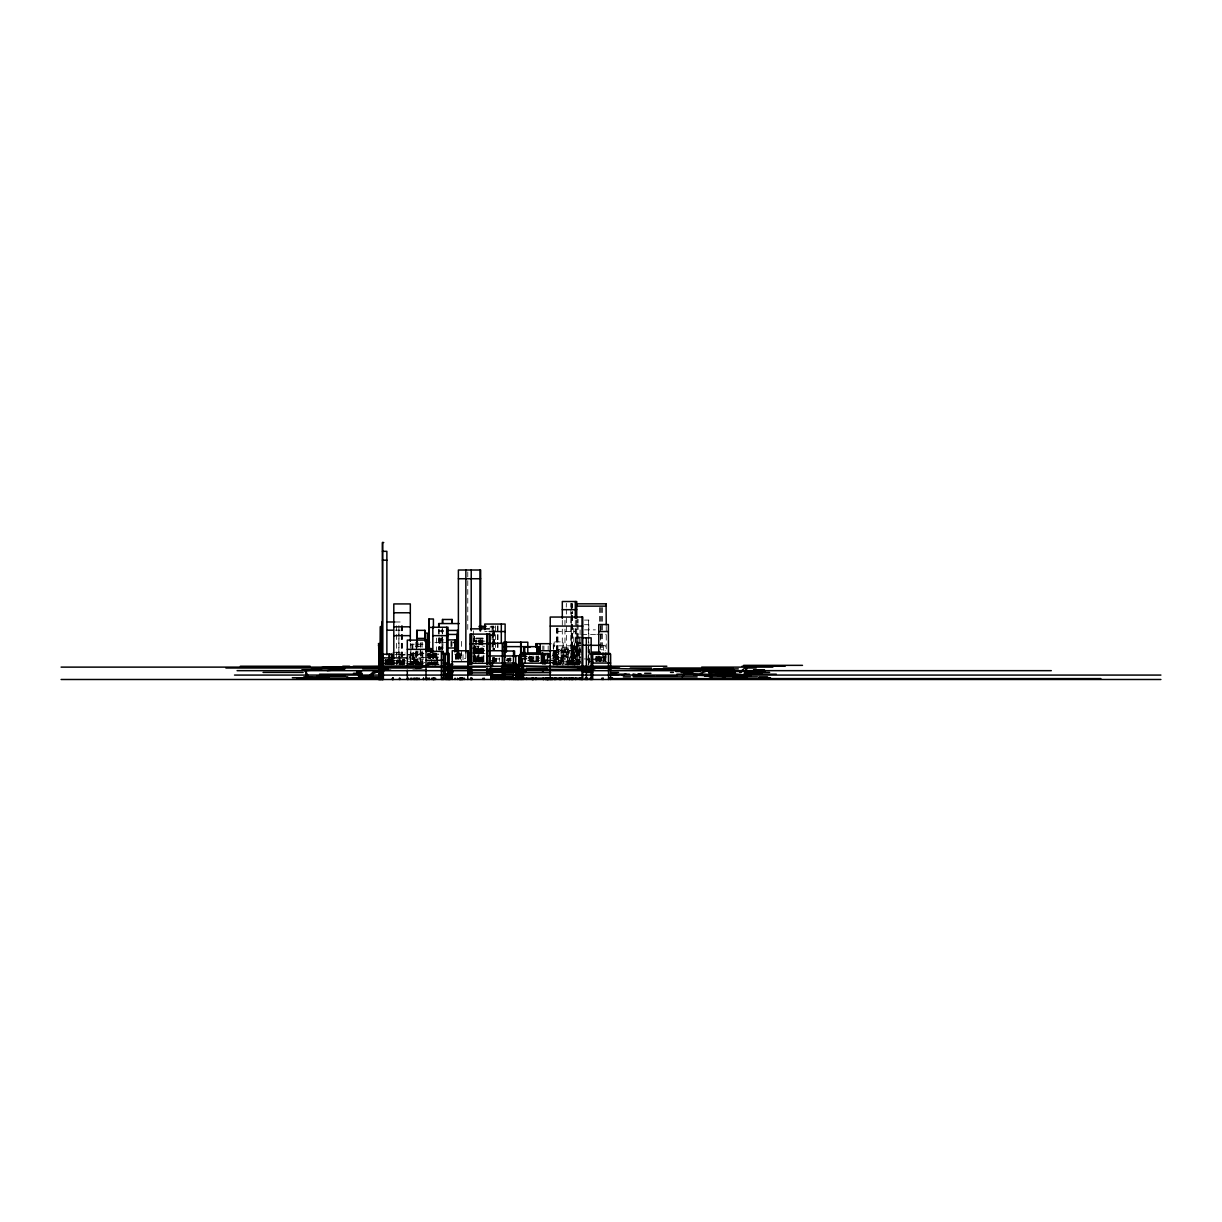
<?xml version="1.0" encoding="UTF-8"?>
<svg xmlns="http://www.w3.org/2000/svg" width="1222" height="1222" viewBox="0 0 1222 1222"><rect width="100%" height="100%" fill="white"/><g stroke="black" fill="none" stroke-linecap="round" stroke-linejoin="round"><path stroke-width="0.75" stroke-dasharray="5 3.75" d="M571.3 603.821L572.644 603.821L572.644 613.658M571.3 606.143L572.644 606.143M584.467 620.089L588.79 620.089L588.79 664.386M395.118 621.983L402.435 621.983M584.467 624.702L588.79 624.702M490.633 626.306L492.772 626.306L492.726 649.982M489.961 627.115L494.605 627.115M584.513 629.865L595.374 629.865M395.118 630.185L402.435 630.185M438.667 630.43L444.716 630.43M438.667 631.545L444.869 631.545M484.752 631.545L487.135 631.545M556.484 631.545L575.776 631.545M490.633 634.294L492.772 634.294M595.542 634.508L576.983 634.508L576.983 664.722M596.81 634.294L606.234 634.294M489.961 635.654L494.605 635.654M576.983 637.029L580.694 637.029M576.906 637.853L580.679 637.853M473.662 638.403L475.251 638.403M438.667 639.916L445.22 639.916M473.876 641.138L485.012 641.138M442.883 641.397L442.96 648.928M434.91 642.512L448.046 642.512M581 642.925L574.279 642.925L574.279 665.119M423.056 644.177L410.852 644.177L410.852 664.631M581 643.963L572.232 643.963L572.232 665.119M576.906 645.247L580.679 645.247M601.804 645.323L605.211 645.323L605.211 650.807M581.244 645.781L553.627 645.842L553.627 664.89M474.136 646.239L484.767 646.239M415.847 646.621L423.728 646.621M438.667 647.981L445.22 647.981M471.952 647.981L482.889 647.981M472.777 648.683L483.82 648.683L483.82 661.576M580.664 649.172L573.53 649.172L573.53 664.89M568.444 649.508L558.515 649.508L558.515 664.89M571.3 649.783L580.694 649.783M601.361 649.783L602.4 649.783M474.136 650.73L484.767 650.73M551.565 650.593L581 650.73M549.197 650.898L557.308 650.898M580.893 651.005L569.498 650.898L569.498 664.844M568.444 651.143L553.077 651.143L553.077 664.554M392.888 652.304L402.649 652.304M553.627 652.105L582.543 652.105M588.149 652.105L589.89 652.105M553.077 652.716L568.444 652.716M396.295 652.991L405.169 652.991M470.226 652.869L480.124 652.869M410.852 653.465L423.942 653.495M472.96 653.403L485.058 653.403M438.774 654.045L430.312 654.045L430.465 664.997L430.388 653.159M576.417 654.045L581.168 654.045M454.691 654.198L463.016 654.198L463.016 659.681M552.863 654.121L568.444 654.121M395.012 654.534L404.161 654.534M408.224 654.534L420.521 654.534L420.521 664.554M429.182 654.534L438.27 654.534M457.395 654.503L455.546 654.503L455.546 659.987M400.434 654.824L412.837 654.824M399.212 655.007L413.448 655.007M426.066 655.023L436.834 655.023L436.834 664.432M552.176 655.618L568.444 655.496M472.777 656.214L483.82 656.214M561.02 656.214L568.444 656.214M553.719 656.413L562.762 656.55L562.762 663.852M408.927 656.688L410.256 656.688L410.256 664.89M561.646 656.856L573.118 656.856M435.903 657.176L438.637 657.176M408.927 657.573L410.256 657.573M421.926 657.573L431.549 657.573M528.286 657.573L539.36 657.573M558.515 657.573L568.444 657.573M570.75 657.573L580.893 657.573M597.207 657.573L605.501 657.573M423.805 657.818L414.334 657.818L414.334 664.661M604.126 657.787L605.211 657.787M464.467 658.521L465.689 658.521M473.311 658.521L475.526 658.521M408.224 658.948L420.521 658.948M455.546 658.795L464.161 658.795M494.635 658.948L499.431 658.948M506.504 658.948L512.003 658.948M528.5 658.734L539.635 658.734M551.565 658.948L574.401 658.948M584.208 658.948L589.554 658.948M591.326 658.948L603.79 658.948M604.508 658.948L606.158 658.948M412.654 659.132L423.698 659.132M537.145 659.33L538.184 659.33M586.972 659.804L590.287 659.804M591.891 659.804L596.733 659.804M505.74 660.033L512.018 660.033M579.243 660.017L578.327 660.017L578.327 664.386M384.838 660.46L405.612 660.369M506.336 660.369L512.033 660.369M549.197 660.323L568.444 660.323M569.498 660.323L577.792 660.323M600.139 660.323L607.853 660.323M527.721 660.552L539.666 660.552M550.526 660.583L560.73 660.522L560.73 664.31M491.381 660.827L497.812 660.827M473.036 661.041L484.477 661.041M487.975 661.041L494.925 661.041M530.99 661.163L539.467 661.163M568.551 660.995L579.243 661.194M413.876 661.331L419.345 661.331L419.345 664.524M532.639 661.27L539.818 661.27M580.557 661.438L574.768 661.438L574.768 665.089M590.012 661.438L588.561 661.438L588.561 665.089M387.435 661.682L405.169 661.682M407.552 661.682L415.236 661.682M552.863 661.682L568.444 661.682M577.655 661.545L580.496 661.545M396.447 662.385L401.335 662.385M415.617 662.355L425.088 662.4M549.335 662.446L560.44 662.446M549.472 662.706L554.467 662.752M572.812 662.691L581.244 662.691M386.03 662.798L400.113 662.798M437.171 662.981L438.637 662.981M556.224 662.981L562.578 662.981M568.077 662.874L581.367 662.828M384.273 663.057L392.934 663.057M400.434 663.057L412.837 663.057M413.953 663.057L423.942 663.057M430.312 663.057L438.774 663.057M552.176 663.057L581.168 663.057M408.927 663.531L423.011 663.531M428.219 663.531L436.773 663.531M383.998 663.699L404.604 663.699M406.468 663.699L423.056 663.699M432.176 663.852L438.209 663.852M385.052 664.264L385.831 664.264M409.202 664.111L414.319 664.111M416.962 664.111L439.156 664.264M389.253 664.432L397.257 664.432M399.212 664.432L423.011 664.432M426.066 664.432L438.637 664.432M556.209 664.432L580.924 664.432M606.249 626.397L606.249 651.28M606.081 652.472L606.188 662.187M605.761 656.962L605.761 662.187M605.501 656.077L605.501 661.56M605.211 652.624L605.211 661.759M604.905 656.077L604.905 661.56M604.508 656L604.508 661.606M604.264 656.077L604.264 661.56M603.79 656.458L603.79 662.064M603.515 645.323L603.515 650.807M603.515 652.624L603.515 661.759M602.4 607.578L602.4 651.28M602.4 652.731L602.4 662.125M601.361 607.578L601.361 649.401M601.361 656.489L601.361 662.125M600.644 626.367L600.644 642.971M600.644 644.452L600.644 649.997M600.644 657.36L600.644 661.408M600.369 607.578L600.369 649.951M600.369 656.489L600.369 662.202M600.139 656.962L600.139 662.187M599.544 656.092L599.544 661.438M599.391 607.578L599.391 622.624M599.391 656.489L599.254 662.202M598.979 656.077L598.979 661.56M598.688 656.031L598.688 661.514M597.894 656.794L597.894 662.141M597.207 656.077L597.207 661.56M596.672 656.794L596.672 662.141M596.565 656.52L596.565 662.171M595.771 656.52L595.771 662.171M589.6 649.172L589.6 664.89M588.393 620.089L588.393 664.386M588.149 647.156L588.149 664.89M580.099 629.865L580.099 664.432M579.518 651.005L579.549 665.089M579.106 637.853L579.106 664.493M578.648 651.005L578.648 664.89M578.082 619.31L578.082 623.067M578.082 624.518L578.082 664.722M577.731 637.853L577.655 665.196M577.12 619.31L577.12 623.067M577.12 624.518L577.12 664.447M576.738 620.379L576.738 664.401M576.417 650.898L576.417 664.997M576.081 651.005L576.081 664.89M575.776 628.2L575.776 665.089M575.302 620.379L575.302 664.401M574.539 642.925L574.539 665.119M573.76 628.2L573.76 665.089M573.24 645.781L573.24 664.89M572.996 651.005L572.996 664.89M572.812 645.842L572.812 664.89M572.644 615.537L572.644 623.067M572.644 624.518L572.644 664.447M572.049 603.821L572.049 613.658M572.049 615.537L572.049 623.067M572.049 624.518L572.049 664.89M571.606 603.821L571.606 613.658M571.606 615.537L571.606 623.067M571.606 624.518L571.606 664.447M571.224 603.393L571.3 664.89M570.888 603.393L570.888 607.166M570.888 609.06L570.75 664.89M570.032 660.995L570.032 664.188M569.177 660.995L569.177 664.188M568.444 665.257L568.444 647.996L561.02 647.996L561.02 665.165M567.94 647.996L567.94 665.165M567.863 649.508L567.634 664.921M567.543 654.121L567.543 665.257M566.351 603.393L566.26 607.166M566.351 609.06L566.351 664.401M564.961 620.379L564.961 664.401M563.159 665.257L563.159 641.886L553.276 641.886L553.276 665.257M562.96 656.856L562.96 664.157M562.303 620.379L562.303 665.257M561.692 656.55L561.646 664.157M561.28 647.996L561.28 665.165M559.813 660.522L559.813 664.31M558.821 649.508L558.821 664.89M557.95 628.2L557.95 665.089M557.308 628.2L557.308 665.089M557.033 628.2L557.033 665.089M556.484 628.2L556.484 665.089M556.224 650.898L556.224 664.844M555.888 651.143L555.888 664.554M555.613 655.618L555.613 664.753M555.017 656.55L555.017 663.852M554.437 652.716L554.605 664.921M554.208 641.886L554.208 665.257M554.07 660.583L554.07 663.943M553.535 651.143L553.383 664.631M548.159 645.919L548.159 649.661M543.912 645.919L543.912 649.661M542.812 645.919L542.812 649.661M538.627 656.688L538.627 662.034M538.459 655.97L538.444 661.545M538.322 655.97L538.322 661.545M537.863 656.214L537.863 661.698M537.13 655.97L537.115 661.667L536.932 655.97M536.366 656.122L536.366 661.667M535.969 656.122L535.969 661.667M533.785 655.985L533.785 661.469M532.716 658.734L532.716 662.156M532.135 655.985L532.166 662.156M531.86 656.29L531.86 661.774M531.494 656.29L531.494 661.774M531.463 658.734L531.463 662.156M530.883 656.29L530.883 661.774M530.226 656.214L530.226 661.576M530.119 658.734L530.119 662.156M529.34 655.97L529.325 662.156M529.141 656.214L529.141 661.576M510.353 657.879L510.353 661.53M509.742 657.879L509.742 661.53M508.612 658.459L508.612 662.125M507.909 658.2L507.894 662.125M499.324 657.879L499.324 661.53M498.011 625.893L498.011 640.771M498.011 642.482L498.011 649.997M497.507 625.893L497.507 640.771M497.507 642.482L497.507 649.997M496.117 658.246L496.117 662.003M495.857 658.246L495.903 662.217M495.506 625.893L495.536 640.771M495.536 642.482L495.536 649.997M494.605 630.919L494.605 649.982M494.605 657.604L494.605 662.339M494.207 630.919L494.207 649.982M494.207 657.604L494.207 662.339M493.749 630.919L493.749 649.982M493.566 657.573L493.749 662.339M493.26 625.893L493.26 649.997M492.94 630.919L492.94 649.982M492.726 657.604L492.726 662.339M492.069 625.893L492.069 640.771M492.069 642.482L492.069 649.997M483.27 648.683L483.27 661.576M482.889 639.961L482.889 662.202M482.69 648.683L482.69 661.576M482.583 639.931L482.4 662.049M482.201 639.931L482.201 662.049M482.048 648.683L482.048 661.576M481.59 639.931L481.59 661.85M481.01 639.931L480.918 662.202M480.658 639.58L480.658 661.255M480.49 648.683L480.49 661.576M480.154 648.683L480.124 661.774M480.032 639.58L479.94 661.576M479.482 639.946L479.482 662.095M478.963 652.869L478.963 661.774M478.688 639.946L478.688 662.095M478.382 646.239L478.382 661.514M477.878 646.239L477.878 661.514M477.634 648.683L477.634 661.576M477.374 648.683L477.374 661.576M477.038 648.683L477.038 661.576M476.458 639.946L476.458 662.095M475.663 639.946L475.526 662.171M475.266 646.239L475.266 661.514M475.175 658.521L475.175 662.171M474.732 648.683L474.732 661.576M474.457 636.28L474.457 662.049M474.197 636.28L474.197 661.85M474.09 648.683L474.09 661.576M473.876 636.479L473.876 662.049M473.525 630.919L473.525 662.339M467.782 571.911L467.782 632.752M465.857 652.884L465.857 660.491M461.611 641.397L461.626 648.928M461.626 650.807L461.626 660.659M461.076 653.022L461.076 660.43M460.434 654.198L460.434 659.681M460.007 653.022L460.007 660.43M459.228 652.838L459.228 660.46M458.953 652.884L458.953 660.491M458.51 652.838L458.51 660.46L458.174 652.838M457.624 652.838L457.624 660.338M457.165 652.838L457.334 660.46M457.013 654.503L457.013 659.987M456.86 652.884L456.692 660.338M455.791 654.503L455.791 659.987M452.048 641.794L452.048 646.026M451.468 641.489L451.468 647.034M450.887 641.489L450.887 647.034M442.639 628.78L442.624 649.905M442.44 628.78L442.425 650.119M442.013 629.162L442.013 632.965M442.013 634.875L442.013 650.119M441.463 638.083L441.463 649.905M440.271 638.083L440.271 649.905M439.859 638.083L439.859 649.905M439.599 638.083L439.599 649.905M439.385 638.144L439.385 649.905M439.172 629.116L439.172 649.997M438.667 629.116L438.667 649.997M437.69 657.176L437.69 664.722M437.094 657.176L437.094 664.722M436.59 638.083L436.605 664.722M436.178 653.373L436.178 664.34M435.842 653.098L435.842 665.303M435.597 653.098L435.597 665.303M434.91 652.884L434.91 664.707M434.65 652.884L434.543 665.379M433.535 652.884L433.535 664.707M433.413 653.465L433.413 664.631M433.107 653.465L433.107 664.631M432.848 653.938L432.848 665.379M432.145 652.884L432.145 664.707M431.549 654.045L431.549 657.696M431.549 659.513L431.549 664.997M429.732 653.159L429.732 664.89M429.273 653.159L429.273 664.89M429.105 653.465L429.105 664.631M428.846 653.465L428.846 664.631M428.112 653.098L428.112 665.303M427.807 653.098L427.807 665.303M422.858 652.212L422.858 664.997M422.201 642.207L422.201 664.89M421.926 652.212L421.926 664.997M420.933 642.207L420.933 664.89M417.939 642.207L417.939 664.89M417.069 642.207L417.069 664.89M416.733 643.429L416.733 664.554M416.458 642.207L416.458 664.89M416.366 643.887L416.183 664.6M415.847 642.207L415.847 664.89M415.236 652.181L415.236 665.257M414.838 657.818L414.838 664.661M413.953 653.495L413.876 664.524M413.708 659.132L413.708 664.615M413.448 652.181L413.448 665.257M412.899 644.177L412.899 664.631M412.715 654.534L412.654 664.615M412.517 644.177L412.517 664.631M411.921 644.177L411.921 664.631M410.317 643.276L410.317 664.936M404.253 659.361L404.253 664.493L404.161 658.948M403.795 659.406L403.795 664.89M403.596 659.406L403.596 664.89M402.435 625.771L402.649 665.257M402.344 659.406L402.344 664.89M401.885 625.771L401.778 664.325M401.305 625.771L401.335 664.493M400.434 660.308L400.388 665.165M400.19 656.55L400.19 665.257M399.701 659.361L399.777 664.493M399.365 656.55L399.365 665.257M399.334 659.406L399.334 664.89M399.044 665.257L398.907 625.771L398.8 664.325M397.257 659.406L397.257 665.058M396.493 625.771L396.447 665.058M394.11 660.46L394.11 664.111M393.805 659.223L393.805 664.936M392.888 659.422L392.934 665.257M392.369 659.697L392.369 665.18M392.155 659.651L392.155 665.257M391.788 659.697L391.788 665.18M391.682 660.109L391.682 665.257M391.422 659.651L391.422 665.135M390.78 658.948L390.903 665.257M390.551 658.948L390.566 665.18M390.337 659.406L390.337 665.058M389.711 659.697L389.894 665.18M389.513 658.948L389.513 664.554M389.299 658.948L389.253 665.058M389.115 659.422L389.115 665.257M388.535 660.369L388.535 663.79M388.367 659.406L388.367 664.89M388.061 659.406L387.954 665.18M387.756 660.369L387.756 663.79M387.435 659.422L387.435 665.257M387.145 659.697L387.145 665.18M386.87 659.3L386.87 664.982M385.953 659.712L385.953 665.119M385.358 659.406L385.541 664.89M385.113 659.712L385.113 665.119M493.077 662.339L493.077 657.604L492.94 662.339M420.307 664.6L420.307 643.887L420.185 664.6M402.924 664.554L402.924 658.948L402.802 664.554"/><path stroke-width="1.5" d="M741.051 672.421L739.6 672.421L746.993 666.234L745.894 675.079L706.82 670.664L518.113 666.234M746.993 666.234L743.602 676.851L745.955 674.193M682.258 676.851L684.748 674.193M378.224 671.535L369.762 675.079L374.696 670.664L378.224 671.535L374.482 671.535M700.45 673.307L708.027 670.664L725.608 675.079L684.106 673.307M622.242 675.079L625.878 674.025M327.313 670.664L344.451 668.892M416.32 668.358L420.047 668.006M321.493 669.442L305.301 670.664L306.615 676.851L319.706 678.607M428.922 666.234L324.38 667.12L305.301 670.664L307.7 675.079M383.739 542.507L382.486 542.507L382.44 679.493M382.44 551.336L386.87 551.336L386.87 654.87M382.44 560.18L386.87 560.18M458.387 578.739L480.658 578.739M576.372 603.821L606.249 603.821M576.372 606.143L606.249 606.143M562.303 609.671L576.738 609.671M393.805 612.772L410.317 612.772M387.221 621.983L394.645 621.983M459.228 623.571L438.667 623.571L438.667 627.268M550.221 626.076L582.757 626.076M479.1 626.306L486.096 626.306M393.805 626.825L410.317 626.825M479.238 627.115L485.501 627.115M428.846 627.436L433.413 627.436M470.623 628.856L489.457 628.856M387.527 630.185L393.224 630.185M448.352 630.43L458.174 630.43M489.151 631.545L505.129 631.545M598.765 631.545L608.388 631.545M424.767 633.103L427.333 633.103L427.211 650.272M448.046 634.447L458.174 634.447M393.805 635.654L410.317 635.654M432.848 635.654L448.031 635.654M582.268 637.853L591.158 637.853L591.158 668.297M416.733 638.403L425.088 638.403M457.41 638.403L458.174 638.403M476.137 638.403L482.919 638.403M447.13 639.916L458.174 639.916M426.524 642.207L429.732 642.207M503.586 642.207L527.812 642.207L527.797 654.106M453.24 642.512L458.174 642.512M488.739 643.352L503.922 643.352L503.922 656.122M378.499 643.597L380.852 643.597M469.951 643.704L490.175 643.704M550.893 643.688L535.969 643.688L535.969 647.278M378.438 645.247L380.607 645.247M582.573 645.247L591.158 645.247M591.57 645.323L600.109 645.323M380.699 645.98L378.942 645.98L378.942 668.709M426.524 646.621L429.273 646.621M503.938 646.621L540.124 646.667L540.124 654.106M530.226 646.957L523.642 646.957L523.642 655.909M447.13 647.981L458.174 647.981M426.341 648.561L431.549 648.561L431.549 652.212M407.308 649.356L428.112 649.356M378.942 650.73L380.699 650.73M488.739 650.73L503.922 650.73M540.277 650.73L550.893 650.73M504.732 651.005L514.584 651.005L514.584 656.611M426.02 651.357L443.265 651.357L443.265 679.493M591.601 652.105L600.109 652.105M520.664 652.563L525.429 652.563M526.3 653.174L543.301 653.174L543.301 663.852M591.234 653.235L600.139 653.235M442.227 653.373L449.009 653.373L449.009 679.493M527.797 653.465L540.124 653.465M600.139 653.465L610.16 653.465M443.265 654.045L445.45 654.045L445.45 679.493M605.761 653.862L610.053 653.862M542.431 654.213L525.17 654.213L525.17 663.347M590.195 654.32L610.633 654.198L610.633 679.493L610.679 678.164L608.556 678.164M526.865 654.473L519.717 654.473L519.717 665.425M542.98 654.9L545.883 654.9M515.027 655.74L519.121 655.74L519.121 667.044M488.739 655.97L515.73 655.97L515.73 666.937M520.312 656.55L526.728 656.55M547.532 656.413L550.633 656.413M381.004 656.947L379.859 656.947L379.981 667.227M383.005 657.894L407.338 657.894M520.312 658.734L526.713 658.734M381.188 660.46L383.647 660.46M426.02 660.323L443.265 660.323M544.416 660.323L547.532 660.323M551.015 660.583L545.516 660.583L545.516 663.943M452.247 661.682L468.316 661.682M542.431 661.682L543.301 661.682M591.158 661.545L592.701 661.545M443.265 663.057L449.009 663.057M468.53 663.057L469.615 663.057M488.739 663.057L515.73 663.057M550.71 663.164L523.474 663.164L523.474 670.023L552.543 670.023M591.799 663.057L610.633 663.057M467.766 663.286L492.512 663.286L492.512 666.601M382.119 663.699L383.25 663.699M379.385 664.264L379.507 667.456M445.358 664.142L452.934 664.233M515.027 664.432L519.121 664.432M449.009 664.661L449.009 670.145M521 665.043L516.723 665.104M503.006 665.18L512.018 665.18M379.66 665.532L381.004 665.532M449.467 665.41L452.354 665.41M504.151 665.348L521.336 665.348M743.633 665.348L802.487 665.348M379.859 665.791L381.004 665.791M520.786 665.791L522.39 665.791M240.337 666.234L310.159 666.234M342.756 666.234L349.629 666.234M353.219 666.234L666.845 666.234M742.075 666.234L785.181 666.234M61.1 667.12L485.898 667.12M507.71 667.12L519.029 667.12M576.937 667.12L595.511 667.12M701.703 667.12L772.869 667.12M225.887 668.006L421.834 668.006M443.449 668.006L449.589 668.006M501.371 668.006L520.251 668.006M577.96 668.006L619.585 668.006M630.277 668.006L651.509 668.006M663.409 668.006L732.956 668.006M746.123 668.006L756.204 668.006M452.247 668.587L468.316 668.587M490.832 668.526L511.224 668.526L511.224 669.855L490.832 669.855M526.468 668.449L547.196 668.449M321.172 668.892L344.925 668.892M362.705 668.892L388.214 668.892M510.888 668.892L515.379 668.892M518.189 668.892L522.268 668.892M577.594 668.892L578.495 668.892M589.691 668.892L594.885 668.892M644.62 668.892L651.433 668.892M653.846 668.892L738.302 668.892M608.556 669.152L610.679 669.152M445.358 669.61L448.428 669.61M468.53 669.564L469.615 669.564M301.91 669.778L309.64 669.778M337.883 669.778L339.258 669.778M445.358 669.809L449.009 669.809M450.704 669.778L452.277 669.778M515.272 669.778L517.38 669.778M518.021 669.778L522.711 669.778M526.468 669.778L547.196 669.778M581.397 669.778L590.608 669.778M591.799 669.87L592.67 669.87M656.856 669.778L666.754 669.778M672.085 669.778L684.534 669.778M693.836 669.778L734.422 669.778M753.531 669.778L764.483 669.778M467.766 669.916L492.512 669.916M383.005 670.221L390.735 670.221M412.929 670.252L426.02 670.252M447.955 670.252L450.506 670.252M237.083 670.664L1051.302 670.664M382.119 670.817L383.25 670.817M447.955 670.878L452.354 670.878M447.802 671.077L452.934 671.077M542.431 670.985L543.301 670.985M379.859 671.275L383.647 671.428M356.748 671.535L361.513 671.535M448.306 671.535L452.934 671.535M488.739 671.443L513.011 671.443M514.477 671.535L525.995 671.535M587.69 671.535L592.074 671.535M675.888 671.535L699.9 671.535M707.92 671.535L764.636 671.535M521 671.901L516.723 671.963M488.739 672.115L502.379 672.115M582.573 672.1L591.158 672.1M263.066 672.421L303.148 672.421M356.702 672.421L360.612 672.421M382.119 672.375L383.25 672.375M488.739 672.421L525.979 672.421M612.085 672.421L618.531 672.421M670.527 672.421L673.368 672.421M681.204 672.421L692.782 672.421M708.699 672.421L718.307 672.421M722.416 672.421L734.865 672.421M744.595 672.421L769.616 672.421M447.802 672.65L452.934 672.65M550.71 672.65L523.474 672.65L523.474 679.493M586.972 672.497L592.701 672.497M467.766 672.864L492.512 672.864L492.512 679.493M353.494 673.307L362.063 673.307M644.681 673.307L650.883 673.307M722.966 673.307L728.831 673.307M732.94 673.307L735.323 673.307M744.672 673.307L762.314 673.307M379.385 673.857L381.004 673.75M319.538 674.193L362.109 674.193M445.358 674.025L452.354 674.025M503.006 674.025L512.018 674.025M610.114 674.193L629.452 674.193M639.03 674.193L641.275 674.193M676.866 674.193L692.92 674.193M708.76 674.193L730.909 674.193M743.709 674.193L776.306 674.193M378.942 674.743L380.699 674.743M234.517 675.079L1160.9 675.079M491.122 675.384L504.35 675.384M316.972 675.965L345.154 675.965M358.382 675.965L372.97 675.965M633.164 675.965L654.518 675.965M657.008 675.965L673.154 675.965M673.689 675.965L677.156 675.965M704.575 675.965L711.28 675.965L693.897 675.079M717.574 675.965L750.736 675.965M378.789 676.698L378.667 679.493M449.589 676.759L450.506 676.759M491.244 676.759L513.011 676.759L513.011 679.493M303.835 676.851L347.72 676.851M358.657 676.851L380.164 676.851M623.312 676.851L630.46 676.851M633.24 676.851L697.151 676.851M709.234 676.851L757.487 676.851M758.999 676.851L767.553 676.851M292.333 677.736L329.1 677.736M347.354 677.736L379.843 677.736M610.496 677.736L612.497 677.736M733.322 677.736L747.375 677.736M758.847 677.736L770.486 677.736M490.832 678.164L581.382 678.164L581.382 679.493M377.965 678.424L379.171 678.424M297.206 678.607L379.141 678.607M610.939 678.607L1100.839 678.607M61.1 679.493L1160.9 679.493M610.954 674.727L618.439 675.079L615.369 673.811M721.622 676.346L725.058 676.851M637.915 673.902L641.061 674.483M633.118 673.979L638.403 675.079M704.987 675.201L711.922 676.851M610.19 672.864L615.582 674.193M608.556 679.493L608.388 624.534L598.765 624.534L598.765 654.03M606.081 603.821L606.249 624.946M603.103 678.164L603.103 679.493M602.981 678.164L602.981 679.493M601.835 678.164L601.957 679.493M592.67 679.493L592.67 653.434L591.799 653.434L591.799 679.493M591.845 653.434L591.845 679.493M591.158 671.886L591.158 679.493M590.684 678.164L590.684 679.493M590.089 678.164L590.089 679.493M587.751 678.164L587.751 679.493M587.14 678.164L587.14 679.493M586.346 637.853L586.346 679.493M585.98 678.164L585.98 679.493M585.155 678.164L585.155 679.493M582.818 679.493L582.757 617.049L550.221 617.049L550.221 679.493M582.146 678.164L582.191 679.493M582.023 617.049L582.023 679.493M581.886 678.164L581.886 679.493M581.382 670.664L581.382 669.335L494.207 669.335L494.207 670.664M580.526 678.164L580.526 679.493M579.793 678.164L579.793 679.493M576.738 618.5L576.738 601.514L562.303 601.514L562.303 618.5M575.776 678.164L575.776 679.493M575.699 678.164L575.699 679.493M575.302 601.514L575.302 618.5M573.149 678.164L573.149 679.493M572.538 678.164L572.538 679.493M572.064 678.164L572.064 679.493M571.927 678.164L571.927 679.493M571.514 678.164L571.652 679.493M570.063 678.164L570.094 679.493M569.437 678.164L569.437 679.493M569.085 678.164L569.085 679.493M566.764 678.164L566.748 679.493M564.808 678.164L564.808 679.493M564.549 678.164L564.549 679.493M561.112 678.164L561.112 679.493M560.761 678.164L560.974 679.493M560.44 678.164L560.44 679.493M559.707 678.164L559.707 679.493M559.248 678.164L559.248 679.493M555.979 678.164L555.979 679.493M555.659 678.164L555.552 679.493M554.62 678.164L554.62 679.493M554.391 678.164L554.314 679.493M552.451 678.164L552.451 679.493M552.115 678.164L552.115 679.493M551.397 678.164L551.397 679.493M549.64 678.164L549.64 679.493M548.785 678.164L548.785 679.493M548.77 657.054L548.77 653.571L544.416 653.571L544.416 664.035M548.388 678.164L548.388 679.493M548.036 678.164L548.036 679.493M547.868 678.164L547.868 679.493M547.532 653.571L547.532 662.293M547.548 678.164L547.548 679.493M547.349 678.164L547.349 679.493M546.937 668.449L546.937 669.778M546.723 678.164L546.723 679.493M545.806 678.164L545.806 679.493M545.592 678.164L545.592 679.493M543.637 678.164L543.637 679.493M543.393 678.164L543.393 679.493M543.103 678.164L543.103 679.493M542.431 653.174L542.431 663.852M541.361 654.213L541.361 663.347M540.277 643.688L540.277 654.473M538.444 646.667L538.444 654.106M537.13 646.667L537.13 654.106M537.023 643.688L536.932 654.106M536.366 643.688L536.366 647.278M536.259 678.164L536.259 679.493M535.603 678.164L535.603 679.493M533.449 678.164L533.449 679.493M533.159 678.164L533.159 679.493M532.96 679.493L532.792 678.164L532.548 679.493M532.242 678.164L532.242 679.493M532.227 678.164L532.227 679.493M526.697 668.449L526.697 669.778M526.697 678.164L526.697 679.493M524.727 646.957L524.727 655.909M522.39 658.734L522.39 667.288M522.39 670.939L522.39 679.493M521.657 652.563L521.657 656.214M521.733 658.734L521.733 667.288M521.733 670.939L521.733 679.493M520.878 642.207L520.878 655.756M521 679.493L521 672.65L516.723 672.65L516.723 679.493M520.664 642.207L520.664 653.923M520.786 656.55L520.786 665.975M520.786 671.963L520.786 679.493M520.358 654.473L520.312 665.975M519.121 671.963L519.121 679.493M518.739 655.74L518.739 667.044M518.739 671.963L518.739 679.493M518.265 678.164L518.265 679.493M517.502 678.164L517.502 679.493M517.181 672.65L517.181 679.493M515.73 672.192L515.73 679.493M515.21 678.164L515.21 679.493M514.508 678.164L514.508 679.493M513.561 651.005L513.439 666.937M513.439 670.359L513.439 679.493M511.224 678.164L511.224 679.493M509.559 668.526L509.559 669.855M509.559 678.164L509.559 679.493M506.382 642.207L506.382 652.105M505.511 642.207L505.511 652.105M505.129 657.36L505.129 624.045L484.752 624.045L484.752 629.574M504.579 655.97L504.579 665.104M504.579 670.359L504.579 675.842M504.533 678.164L504.533 679.493M504.35 655.97L504.35 665.104M504.35 670.359L504.35 675.842M503.861 678.164L503.861 679.493M503.25 676.759L503.25 679.493M502.242 643.352L502.379 666.937M502.288 669.335L502.242 675.903M502.242 678.164L502.288 679.493M501.31 624.045L501.31 642.619M501.326 676.759L501.326 679.493M498.622 675.384L498.484 679.493M495.658 678.164L495.658 679.493M494.207 678.164L494.207 679.493M490.786 663.286L490.786 669.916M490.786 672.864L490.832 679.493M490.175 664.432L490.175 634.111L469.951 634.111L469.951 664.432M490.175 668.19L490.175 673.841M489.136 634.111L489.136 664.432M489.136 668.19L489.136 673.841M487.273 634.111L487.273 664.432M487.273 668.19L487.273 673.841M487.15 634.111L487.15 664.432M487.15 668.19L487.15 673.841M484.309 678.164L484.233 679.493M483.057 678.164L483.057 679.493M480.658 630.842L480.658 570.017L458.387 570.017L458.387 652.884M480.032 570.017L480.032 630.842M472.196 678.164L472.227 679.493M471.677 634.111L471.799 664.432M471.677 668.19L471.799 673.841M471.218 570.017L471.218 630.842M470.989 634.111L470.989 664.432M470.989 668.19L470.989 673.841M470.974 678.164L470.974 679.493M470.592 678.164L470.592 679.493M469.951 668.19L469.951 673.841M469.615 664.081L469.615 653.113L468.53 653.113L468.53 664.081M469.615 668.541L469.615 674.025M468.53 668.541L468.53 674.025M468.316 665.028L468.316 650.776L452.247 650.776L452.247 679.493L452.354 672.65M468.316 668.816L468.316 674.147M467.766 650.776L467.766 679.493M465.857 570.017L465.857 652.884M464.436 678.164L464.436 679.493M463.245 678.164L463.245 679.493M462.619 678.164L462.619 679.493M462.252 678.164L462.252 679.493M461.992 678.164L461.992 679.493M461.717 678.164L461.565 679.493M461.168 678.164L461.168 679.493M460.831 678.164L460.831 679.493M460.572 678.164L460.572 679.493M460.358 678.164L460.358 679.493M460.022 678.164L459.946 679.493M457.41 630.43L457.624 652.838M457.517 678.164L457.517 679.493M456.86 634.447L456.86 651.754M454.951 639.916L454.951 651.693M455.058 678.164L455.058 679.493M454.767 639.916L454.767 651.693M452.14 623.205L452.14 619.478L442.44 619.478L442.44 623.205M452.048 619.478L452.048 623.205M450.506 665.41L450.506 670.878M450.506 674.025L450.506 679.493M449.589 674.025L449.589 679.493M449.467 678.164L449.467 679.493M448.428 653.373L448.428 679.493M448.031 666.158L448.031 627.253L432.848 627.253L432.848 652.808M448.031 669.763L448.031 675.69M448.031 678.164L448.031 679.493M447.741 674.025L447.741 679.493M446.931 674.025L446.794 679.493M446.672 627.253L446.672 654.717M446.672 678.164L446.672 679.493M443.876 654.045L443.876 679.493M442.639 619.478L442.639 623.205M442.425 678.164L442.425 679.493M442.013 678.164L442.013 679.493M441.386 651.357L441.386 679.493M439.172 623.571L439.172 627.268M435.567 678.164L435.567 679.493M434.543 678.164L434.543 679.493M433.978 678.164L433.978 679.493M433.825 678.164L433.825 679.493M433.474 678.164L433.474 679.493M433.413 628.291L433.413 618.989L428.846 618.989L428.846 649.753M433.291 678.164L433.291 679.493M432.848 678.164L432.848 679.493M431.84 678.164L431.84 679.493M430.465 648.561L430.465 652.212M429.273 642.207L429.273 650.272M429.319 678.164L429.319 679.493M429.105 618.989L429.105 649.753M428.8 678.164L428.8 679.493M428.112 651.418L428.112 640.114L407.308 640.114L407.308 666.708M427.807 640.114L427.807 651.418M427.12 678.164L427.12 679.493M426.936 678.164L426.936 679.493M426.539 640.114L426.539 651.418M426.585 678.164L426.585 679.493M426.127 678.164L426.127 679.493M426.02 640.114L426.02 679.493M425.088 641.565L425.088 630.353L416.733 630.353L416.733 641.565M425.042 633.103L425.042 640.42M424.767 630.353L424.767 634.096M423.622 678.164L423.713 679.493M423.423 678.164L423.377 679.493M419.222 678.164L419.222 679.493M417.97 678.164L417.97 679.493M416.962 630.353L416.962 641.565M416.977 678.164L416.977 679.493M416.748 678.164L416.748 679.493M415.617 678.164L415.617 679.493M414.334 678.164L414.334 679.493M413.876 678.164L413.876 679.493M411.86 678.164L411.86 679.493M410.821 678.164L410.821 679.493M410.317 641.367L410.317 603.928L393.805 603.928L393.805 658.536M408.545 678.164L408.683 679.493M407.491 678.164L407.491 679.493M407.308 670.084L407.308 679.493M399.991 678.164L399.991 679.493M399.38 678.164L399.38 679.493M393.27 678.164L393.27 679.493M393.056 678.164L393.056 679.493M392.827 678.164L392.827 679.493M392.567 678.164L392.552 679.493M392.369 657.879L392.369 654.213L382.135 654.213L382.119 679.493M392.461 678.164L392.399 679.493M391.788 654.213L391.788 657.879M389.711 654.213L389.711 657.879M388.917 654.213L388.917 657.879M383.372 657.894L383.372 679.493M382.853 654.213L382.868 679.493M382.578 542.507L382.654 679.493M381.967 679.493L381.829 621.983L381.646 679.493M381.188 679.493L381.02 654.167L380.684 679.493M380.485 679.493L380.485 626.443L380.179 679.493M379.859 670.45L379.859 679.493M379.66 671.275L379.507 679.493M379.294 645.98L379.294 668.709M379.294 671.153L379.294 679.493M379.141 668.541L378.621 643.597M378.942 674.101L378.789 679.493M550.862 679.493L550.862 678.164L550.817 679.493M547.074 679.493L547.074 678.164L546.937 679.493M471.478 679.493L471.478 678.164L471.341 679.493M459.441 679.493L459.441 678.164L459.365 679.493"/></g></svg>
